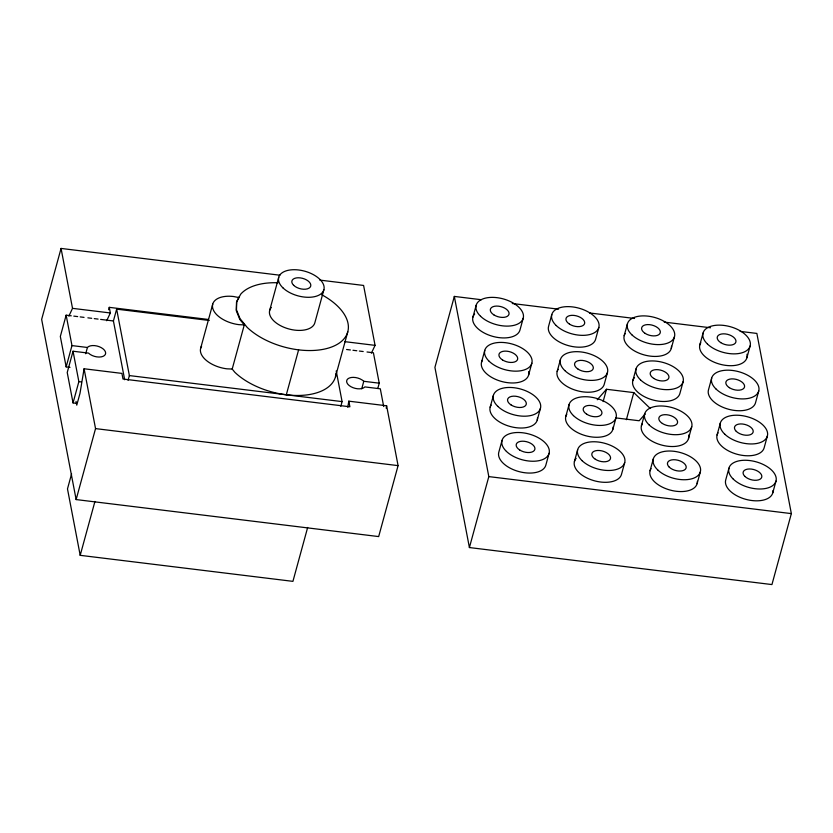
<?xml version="1.0" encoding="UTF-8"?>
<svg xmlns="http://www.w3.org/2000/svg" width="833" height="833" viewBox="0 0 833 833"><rect width="100%" height="100%" fill="white"/><g stroke="black" fill="none" stroke-linecap="round" stroke-linejoin="round"><path stroke-width="1.25" d="M279.919 275.213L61.059 248.432L41.65 319.393L76.136 499.571L378.671 536.577L398.08 465.626L386.627 405.786L348.808 401.162L349.891 406.785L122.992 379.025L121.91 373.403L84.091 368.769L79.999 393.322L76.761 405.15L76.042 401.381M347.788 407.295L348.808 401.162M386.22 408.243L386.627 405.786M71.263 315.811L66.151 315.186L60.33 336.47L66.151 366.874L70.003 367.353M66.151 366.874L71.971 345.591L66.151 315.186M71.971 345.591L87.413 347.476A9.757 5.331 15.3 0 1 101.397 347.725A9.757 5.331 15.3 0 1 103.042 356.357A9.757 5.331 15.3 0 1 88.496 353.109L73.044 351.224L67.223 372.507L73.044 402.912L75.595 403.224M85.705 353.744L87.413 347.476M73.044 402.912L78.864 381.629L73.044 351.224M108.623 309.709L109.269 307.346L208.542 319.487M71.596 473.852L67.483 488.898L80.197 555.33L292.924 581.361L307.658 527.466M124.669 379.744L113.423 320.965L116.651 309.147L209.281 320.476M76.136 499.571L95.545 428.61L84.091 368.769M80.197 555.33L94.941 501.445M128.074 380.317L129.375 375.579L116.651 309.147M200.649 348.298L212.727 304.149M239.061 297.6L233.563 296.517A24.396 13.318 15.3 0 0 212.613 307.7A24.396 13.318 15.3 0 0 238.946 324.662L244.277 324.901L239.8 319.424L236.249 310.594L236.51 302.223L239.269 296.808M336.063 373.267A57.56 31.435 15.3 0 1 296.569 395.477A57.56 31.435 15.3 0 1 234.823 372.268L232.199 369.05L244.496 324.12M269.663 310.449L278.722 277.337M286.313 394.78L298.61 349.85M323.891 289.697L314.832 322.808A23.418 12.787 15.3 0 1 285.958 328.046A23.418 12.787 15.3 0 1 271.308 307.46M335.48 376.755L347.777 331.815M340.801 406.337L342.092 401.61L336.22 370.945M361.73 388.803L363.782 381.295L379.234 383.18L377.859 388.188M481.359 299.724L454.329 296.423L434.92 367.374L469.406 547.552L771.941 584.568L791.35 513.607L756.864 333.429L740.131 331.388M472.925 317.134L476.164 305.305M481.547 362.178L484.785 350.349M490.168 407.222L493.407 395.394M523.218 318.175L519.979 330.003A24.396 13.318 15.3 0 1 489.898 335.47A24.396 13.318 15.3 0 1 474.643 314.02M469.406 547.552L488.815 476.601L454.329 296.423M502.028 440.438L498.79 452.267A24.396 13.318 15.3 0 0 518.803 471.551A24.396 13.318 15.3 0 0 545.844 465.137L549.082 453.308M528.601 375.048L531.839 363.219M551.8 314.562L548.562 326.38A24.396 13.318 15.3 0 0 568.575 345.674A24.396 13.318 15.3 0 0 595.616 339.26L598.854 327.431M537.223 420.092L540.461 408.264M557.183 371.435L560.422 359.606M565.805 416.479L569.043 404.651M574.426 461.524L577.665 449.695M607.476 372.476L604.237 384.305A24.396 13.318 15.3 0 1 575.155 390.104A24.396 13.318 15.3 0 1 558.152 369.29M603.134 401.589L606.497 389.271L633.788 392.603L650.136 408.357M624.198 335.637L627.436 323.808M612.859 429.349L616.097 417.52M632.82 380.681L636.048 368.852M626.374 419.707L633.788 392.603M624.719 462.565L621.48 474.394A24.396 13.318 15.3 0 1 591.399 479.85A24.396 13.318 15.3 0 1 576.134 458.41M641.441 425.725L644.669 413.907M671.252 348.506L674.491 336.688M650.063 470.77L653.291 458.952M683.112 381.733L679.874 393.551A24.396 13.318 15.3 0 1 649.792 399.017A24.396 13.318 15.3 0 1 634.527 377.578M699.835 344.893L703.062 333.065M688.495 438.606L691.734 426.777M711.684 378.109L708.456 389.938A24.396 13.318 15.3 0 0 728.469 409.222A24.396 13.318 15.3 0 0 755.51 402.808L758.738 390.979M697.117 483.65L700.355 471.822M717.078 434.982L720.306 423.154M746.889 357.763L750.116 345.934M728.927 468.198L725.699 480.027A24.396 13.318 15.3 0 0 747.774 499.821A24.396 13.318 15.3 0 0 773.003 490.564M767.36 436.023L764.132 447.852A24.396 13.318 15.3 0 1 735.05 453.652A24.396 13.318 15.3 0 1 718.046 432.848M772.753 492.897L775.981 481.078M68.879 316.103L72.523 308.345L61.059 248.432M106.697 320.726L110.341 312.969L109.269 307.346M371.414 353.109L375.069 345.362L363.594 285.448L319.83 280.096M597.23 399.767L606.497 389.271M645.075 414.084L639.182 420.759L615.608 417.874M232.199 369.05L226.868 368.821A24.396 13.318 15.3 0 1 201.617 346.164M512.264 303.504L558.61 309.178M589.504 312.958L634.559 318.466M664.172 322.09L710.518 327.765M72.523 308.345L110.341 312.969M344.81 341.655L375.069 345.362M73.814 316.124L77.646 316.592M80.207 316.904L84.039 317.373M87.871 317.842L91.703 318.31M94.254 318.623L98.086 319.091M100.647 319.403L113.423 320.965M346.58 349.496L350.412 349.964M352.973 350.276L356.805 350.745M359.356 351.057L363.188 351.526M367.03 351.995L373.413 352.776L379.234 383.18M129.375 375.579L342.092 401.61M78.864 381.629L81.426 381.941M488.815 476.601L791.35 513.607M95.545 428.61L398.08 465.626M383.701 406.546L380.306 388.813L364.864 386.918A9.757 5.331 15.3 0 1 350.88 386.679A9.757 5.331 15.3 0 1 349.235 378.047A9.757 5.331 15.3 0 1 363.782 381.295M671.502 346.174A24.396 13.318 15.3 0 1 644.211 354.92A24.396 13.318 15.3 0 1 625.166 333.502M697.367 481.318A24.396 13.318 15.3 0 1 670.076 490.054A24.396 13.318 15.3 0 1 651.031 468.635M688.599 435.055A24.396 13.318 15.3 0 1 662.474 445.28A24.396 13.318 15.3 0 1 642.41 423.591M613.109 427.017A24.396 13.318 15.3 0 1 585.818 435.763A24.396 13.318 15.3 0 1 566.773 414.334M746.993 354.223A24.396 13.318 15.3 0 1 720.868 364.448A24.396 13.318 15.3 0 1 700.803 342.759M528.716 371.508A24.396 13.318 15.3 0 1 502.591 381.733A24.396 13.318 15.3 0 1 482.515 360.043M537.483 417.76A24.396 13.318 15.3 0 1 510.181 426.506A24.396 13.318 15.3 0 1 491.137 405.088M321.736 294.736A57.56 31.435 15.3 0 1 333.585 346.205A57.56 31.435 15.3 0 1 247.12 327.327L240.019 318.633L236.468 309.803L236.728 301.431L240.758 294.101A57.56 31.435 15.3 0 1 278.014 282.772M556.205 325.526A24.396 13.318 15.3 0 0 597.136 330.534A24.396 13.318 15.3 0 0 572.635 306.919A24.396 13.318 15.3 0 0 556.205 325.526M631.841 334.783A24.396 13.318 15.3 0 0 672.772 339.791A24.396 13.318 15.3 0 0 648.261 316.176A24.396 13.318 15.3 0 0 631.841 334.783M564.826 370.57A24.396 13.318 15.3 0 0 605.758 375.579A24.396 13.318 15.3 0 0 581.257 351.963A24.396 13.318 15.3 0 0 564.826 370.57M649.084 424.872A24.396 13.318 15.3 0 0 690.016 429.88A24.396 13.318 15.3 0 0 665.505 406.265A24.396 13.318 15.3 0 0 649.084 424.872M657.706 469.916A24.396 13.318 15.3 0 0 698.637 474.925A24.396 13.318 15.3 0 0 674.126 451.309A24.396 13.318 15.3 0 0 657.706 469.916M662.36 423.466A9.632 5.258 15.3 0 0 677.489 422.883A9.632 5.258 15.3 0 0 664.755 414.678A9.632 5.258 15.3 0 0 662.36 423.466M669.274 467.178A9.632 5.258 15.3 0 0 685.434 469.156A9.632 5.258 15.3 0 0 675.761 459.826A9.632 5.258 15.3 0 0 669.274 467.178M653.738 378.421A9.632 5.258 15.3 0 0 668.868 377.838A9.632 5.258 15.3 0 0 656.133 369.633A9.632 5.258 15.3 0 0 653.738 378.421M640.462 379.827A24.396 13.318 15.3 0 0 681.394 384.836A24.396 13.318 15.3 0 0 656.883 361.22A24.396 13.318 15.3 0 0 640.462 379.827M573.448 415.615A24.396 13.318 15.3 0 0 614.379 420.623A24.396 13.318 15.3 0 0 589.879 397.008A24.396 13.318 15.3 0 0 573.448 415.615M582.069 460.659A24.396 13.318 15.3 0 0 623.001 465.668A24.396 13.318 15.3 0 0 598.5 442.052A24.396 13.318 15.3 0 0 582.069 460.659M569.48 324.12A9.632 5.258 15.3 0 0 584.61 323.537A9.632 5.258 15.3 0 0 571.886 315.332A9.632 5.258 15.3 0 0 569.48 324.12M578.102 369.165A9.632 5.258 15.3 0 0 593.231 368.582A9.632 5.258 15.3 0 0 580.507 360.377A9.632 5.258 15.3 0 0 578.102 369.165M586.724 414.209A9.632 5.258 15.3 0 0 601.853 413.626A9.632 5.258 15.3 0 0 589.129 405.421A9.632 5.258 15.3 0 0 586.724 414.209M716.088 389.084A24.396 13.318 15.3 0 0 757.03 394.092A24.396 13.318 15.3 0 0 732.519 370.466A24.396 13.318 15.3 0 0 716.088 389.084M707.467 344.039A24.396 13.318 15.3 0 0 748.409 349.048A24.396 13.318 15.3 0 0 723.898 325.422A24.396 13.318 15.3 0 0 707.467 344.039M645.117 333.367A9.632 5.258 15.3 0 0 660.246 332.794A9.632 5.258 15.3 0 0 647.512 324.589A9.632 5.258 15.3 0 0 645.117 333.367M595.345 459.254A9.632 5.258 15.3 0 0 610.474 458.671A9.632 5.258 15.3 0 0 597.75 450.466A9.632 5.258 15.3 0 0 595.345 459.254M729.364 387.668A9.632 5.258 15.3 0 0 744.504 387.085A9.632 5.258 15.3 0 0 731.77 378.88A9.632 5.258 15.3 0 0 729.364 387.668M736.289 431.379A9.632 5.258 15.3 0 0 752.449 433.358A9.632 5.258 15.3 0 0 742.776 424.039A9.632 5.258 15.3 0 0 736.289 431.379M733.332 479.173A24.396 13.318 15.3 0 0 774.274 484.181A24.396 13.318 15.3 0 0 749.762 460.555A24.396 13.318 15.3 0 0 733.332 479.173M724.71 434.128A24.396 13.318 15.3 0 0 765.652 439.137A24.396 13.318 15.3 0 0 741.141 415.511A24.396 13.318 15.3 0 0 724.71 434.128M744.91 476.424A9.632 5.258 15.3 0 0 761.07 478.402A9.632 5.258 15.3 0 0 751.397 469.083A9.632 5.258 15.3 0 0 744.91 476.424M720.743 342.623A9.632 5.258 15.3 0 0 735.883 342.04A9.632 5.258 15.3 0 0 723.148 333.835A9.632 5.258 15.3 0 0 720.743 342.623M480.568 316.28A24.396 13.318 15.3 0 0 521.51 321.288A24.396 13.318 15.3 0 0 496.999 297.662A24.396 13.318 15.3 0 0 480.568 316.28M489.19 361.324A24.396 13.318 15.3 0 0 530.132 366.333A24.396 13.318 15.3 0 0 505.621 342.707A24.396 13.318 15.3 0 0 489.19 361.324M502.466 359.908A9.632 5.258 15.3 0 0 517.605 359.325A9.632 5.258 15.3 0 0 504.871 351.12A9.632 5.258 15.3 0 0 502.466 359.908M511.087 404.953A9.632 5.258 15.3 0 0 526.227 404.369A9.632 5.258 15.3 0 0 513.492 396.164A9.632 5.258 15.3 0 0 511.087 404.953M506.433 451.413A24.396 13.318 15.3 0 0 547.375 456.422A24.396 13.318 15.3 0 0 522.864 432.796A24.396 13.318 15.3 0 0 506.433 451.413M497.811 406.369A24.396 13.318 15.3 0 0 538.753 411.377A24.396 13.318 15.3 0 0 514.242 387.751A24.396 13.318 15.3 0 0 497.811 406.369M519.709 449.997A9.632 5.258 15.3 0 0 534.848 449.414A9.632 5.258 15.3 0 0 522.114 441.209A9.632 5.258 15.3 0 0 519.709 449.997M493.844 314.864A9.632 5.258 15.3 0 0 508.984 314.28A9.632 5.258 15.3 0 0 496.249 306.075A9.632 5.258 15.3 0 0 493.844 314.864M293.664 285.323A9.757 5.331 15.3 0 0 310.032 287.333A9.757 5.331 15.3 0 0 300.234 277.878A9.757 5.331 15.3 0 0 293.664 285.323M282.949 287.864A23.418 12.787 15.3 0 0 322.246 292.675A23.418 12.787 15.3 0 0 298.724 269.996A23.418 12.787 15.3 0 0 282.949 287.864"/></g></svg>
